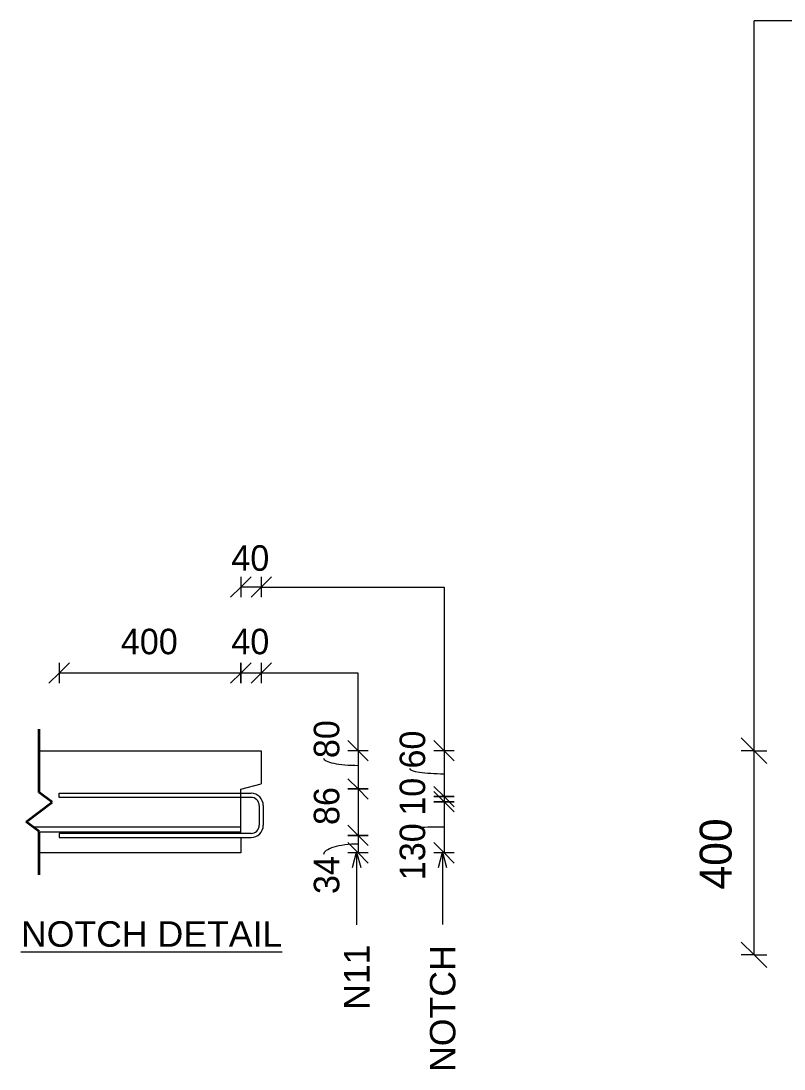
# Model space of a CAD drawing. Header units: millimetres. Extents: x -2992 to 12313, y -2035 to 19954.
# Drawn here: x -2992 to -1496, y 17512 to 19565 of the extents above; entities that cross this region are included whole.
import ezdxf

# ---------------------------------------------------------------- set-up
doc = ezdxf.new("R2010")
doc.units = ezdxf.units.MM
for name, color, linetype, lineweight in [('A-ANNO-DIMS', 211, 'Continuous', 9), ('A-ANNO-DIMS-25', 211, 'Continuous', 9), ('A-DETL', 90, 'Continuous', 18), ('A-DETL-MBND', 5, 'Continuous', 18), ('G-ANNO-TEXT', 231, 'Continuous', 9)]:
    doc.layers.add(name, color=color, linetype=linetype, lineweight=lineweight)
doc.styles.add('Arial', font='arial.ttf', dxfattribs={"height": 50})
doc.styles.add('Nirmala UI Semilight', font='NirmalaS.ttf', dxfattribs={"height": 50})
doc.styles.add('Nirmala UI Semilight_1', font='NirmalaS.ttf', dxfattribs={"height": 62.5})
doc.dimstyles.new('Arrow_Filled_-_2_5_NI_UI', dxfattribs={"dimscale": 304.8, "dimtxt": 65.460247, "dimasz": 0.164042, "dimexe": 0.082021, "dimexo": 0.0625, "dimgap": 0.082021, "dimtad": 1, "dimdec": 4, "dimzin": 0, "dimdsep": 46, "dimtxsty": 'Nirmala UI Semilight_1', "dimblk1": 'OBLIQUE', "dimblk2": 'OBLIQUE', "dimsah": 1, "dimcen": 0.09, "dimazin": 0, "dimtfac": 1, "dimtdec": 4, "dimtix": 1, "dimtmove": 0, "dimatfit": 3, "dimfxl": 0.082021, "dimfxlon": 1, "dimtvp": 1, "dimtolj": 1, "dimtzin": 0, "dimarcsym": 2})

# ---------------------------------------------------------------- blocks, each defined once
blk = doc.blocks.new('DIMBLOCK31-Elevation Top')
at = {"layer": 'A-ANNO-DIMS-25'}
for p, q in [((-1555.2, 18135.4), (-1580.2, 18160.4)), ((-1555.2, 18135.4), (-1580.2, 18135.4)), ((-1555.2, 17735.4), (-1555.2, 18135.4)), ((-1555.2, 18135.4), (-1530.2, 18110.4)), ((-1555.2, 18135.4), (-1530.2, 18135.4)), ((-1555.2, 17735.4), (-1580.2, 17760.4)), ((-1555.2, 17735.4), (-1580.2, 17735.4)), ((-1555.2, 17735.4), (-1530.2, 17710.4)), ((-1555.2, 17735.4), (-1530.2, 17735.4))]:
    blk.add_line(p, q, dxfattribs=at)
at = {"layer": 'A-ANNO-DIMS-25', "color": 0, "insert": (-1661.8, 17863.4), "char_height": 62.5, "width": 172.815, "attachment_point": 1, "rotation": 90, "line_spacing_factor": 1.142579, "style": 'Nirmala UI Semilight_1'}
blk.add_mtext('400', dxfattribs=at)
blk = doc.blocks.new('_Oblique')
at = {"color": 0, "linetype": 'ByBlock', "lineweight": -2}
blk.add_line((-0.5, -0.5), (0.5, 0.5), dxfattribs=at)

msp = doc.modelspace()

# ---------------------------------------------------------------- linework, layer by layer
at = {"layer": 'A-DETL', "color": 7}
for p, q in [((-2561.19617, 18456.10216), (-2541.19617, 18476.10216)), ((-2561.19617, 18476.10216), (-2561.19617, 18456.10216)), ((-2501.19617, 18476.10216), (-2521.19617, 18456.10216)), ((-2521.19617, 18476.10216), (-2521.19617, 18456.10216)), ((-2561.19617, 18456.10216), (-2581.19617, 18436.10216)), ((-2521.19617, 18456.10216), (-2561.19617, 18456.10216)), ((-2561.19617, 18456.10216), (-2561.19617, 18436.10216)), ((-2521.19617, 18456.10216), (-2541.19617, 18436.10216)), ((-2521.19617, 18456.10216), (-2521.19617, 18436.10216)), ((-2521.19617, 18456.10216), (-2162.94801, 18456.10216)), ((-2162.94801, 18456.10216), (-2162.94801, 18135.4305)), ((-2917.19617, 18307.54776), (-2917.19617, 18287.54776)), ((-2917.19617, 18287.54776), (-2897.19617, 18307.54776)), ((-2561.19617, 18287.54776), (-2561.19617, 18307.54776)), ((-2561.19617, 18307.54776), (-2561.19617, 18287.54776)), ((-2561.19617, 18287.54776), (-2541.19617, 18307.54776)), ((-2541.19617, 18307.54776), (-2561.19617, 18287.54776)), ((-2521.19617, 18307.54776), (-2521.19617, 18287.54776)), ((-2521.19617, 18287.54776), (-2501.19617, 18307.54776)), ((-2917.19617, 18287.54776), (-2937.19617, 18267.54776)), ((-2561.19617, 18287.54776), (-2917.19617, 18287.54776)), ((-2917.19617, 18287.54776), (-2917.19617, 18267.54776)), ((-2561.19617, 18287.54776), (-2581.19617, 18267.54776)), ((-2581.19617, 18267.54776), (-2561.19617, 18287.54776)), ((-2521.19617, 18287.54776), (-2561.19617, 18287.54776)), ((-2561.19617, 18287.54776), (-2561.19617, 18267.54776)), ((-2561.19617, 18267.54776), (-2561.19617, 18287.54776)), ((-2541.19617, 18267.54776), (-2521.19617, 18287.54776)), ((-2521.19617, 18287.54776), (-2521.19617, 18267.54776)), ((-2331.29081, 18287.54776), (-2521.19617, 18287.54776)), ((-2331.29081, 18135.4305), (-2331.29081, 18287.54776)), ((-2331.29081, 18135.4305), (-2351.29081, 18155.4305)), ((-2162.94801, 18135.4305), (-2182.94801, 18155.4305)), ((-2956.19617, 18135.4305), (-2521.19617, 18135.4305)), ((-2521.19617, 18135.4305), (-2521.19617, 18070.4305)), ((-2331.29081, 18135.4305), (-2351.29081, 18135.4305)), ((-2311.29081, 18115.4305), (-2331.29081, 18135.4305)), ((-2331.29081, 18135.4305), (-2331.29081, 18060.56257)), ((-2311.29081, 18135.4305), (-2331.29081, 18135.4305)), ((-2162.94801, 18135.4305), (-2182.94801, 18135.4305)), ((-2142.94801, 18115.4305), (-2162.94801, 18135.4305)), ((-2162.94801, 18135.4305), (-2162.94801, 18045.4305)), ((-2142.94801, 18135.4305), (-2162.94801, 18135.4305)), ((-2331.29081, 18060.56257), (-2351.29081, 18080.56257)), ((-2351.29081, 18080.56257), (-2331.29081, 18060.56257)), ((-2561.19617, 18060.4305), (-2521.19617, 18070.4305)), ((-2561.19617, 17973.4305), (-2561.19617, 18060.4305)), ((-2331.29081, 18060.56257), (-2351.29081, 18060.56257)), ((-2351.29081, 18060.56257), (-2331.29081, 18060.56257)), ((-2331.29081, 18060.56257), (-2311.29081, 18060.56257)), ((-2311.29081, 18060.56257), (-2331.29081, 18060.56257)), ((-2331.29081, 18060.56257), (-2311.29081, 18040.56257)), ((-2311.29081, 18040.56257), (-2331.29081, 18060.56257)), ((-2331.29081, 18060.56257), (-2331.29081, 17969.4305)), ((-2162.94801, 18045.4305), (-2182.94801, 18065.4305)), ((-2182.94801, 18065.4305), (-2162.94801, 18045.4305)), ((-2162.94801, 18035.4305), (-2182.94801, 18055.4305)), ((-2182.94801, 18055.4305), (-2162.94801, 18035.4305)), ((-2917.19617, 18044.06257), (-2917.19617, 18052.06257)), ((-2917.19617, 18052.06257), (-2541.19617, 18052.06257)), ((-2541.19617, 18044.06257), (-2917.19617, 18044.06257)), ((-2162.94801, 18045.4305), (-2182.94801, 18045.4305)), ((-2182.94801, 18045.4305), (-2162.94801, 18045.4305)), ((-2162.94801, 18035.4305), (-2182.94801, 18035.4305)), ((-2182.94801, 18035.4305), (-2162.94801, 18035.4305)), ((-2162.94801, 18045.4305), (-2142.94801, 18045.4305)), ((-2142.94801, 18045.4305), (-2162.94801, 18045.4305)), ((-2162.94801, 18045.4305), (-2142.94801, 18025.4305)), ((-2142.94801, 18025.4305), (-2162.94801, 18045.4305)), ((-2162.94801, 18045.4305), (-2162.94801, 18035.4305)), ((-2162.94801, 18035.4305), (-2142.94801, 18035.4305)), ((-2142.94801, 18035.4305), (-2162.94801, 18035.4305)), ((-2162.94801, 18035.4305), (-2142.94801, 18015.4305)), ((-2142.94801, 18015.4305), (-2162.94801, 18035.4305)), ((-2162.94801, 18035.4305), (-2162.94801, 17935.4305)), ((-2525.19617, 18028.06257), (-2525.19617, 17989.4305)), ((-2517.19617, 18028.06257), (-2517.19617, 17989.4305)), ((-2561.19617, 17985.55017), (-2967.15573, 17985.55017)), ((-2561.19617, 17975.55017), (-2956.19617, 17975.55017)), ((-2541.19617, 17973.4305), (-2917.19617, 17973.4305)), ((-2917.19617, 17973.4305), (-2917.19617, 17965.4305)), ((-2331.29081, 17969.4305), (-2351.29081, 17989.4305)), ((-2351.29081, 17989.4305), (-2331.29081, 17969.4305)), ((-2917.19617, 17965.4305), (-2541.19617, 17965.4305)), ((-2561.19617, 17965.4305), (-2561.19617, 17935.4305)), ((-2331.29081, 17969.4305), (-2351.29081, 17969.4305)), ((-2351.29081, 17969.4305), (-2331.29081, 17969.4305)), ((-2331.29081, 17935.4305), (-2351.29081, 17955.4305)), ((-2331.29081, 17969.4305), (-2311.29081, 17969.4305)), ((-2311.29081, 17969.4305), (-2331.29081, 17969.4305)), ((-2331.29081, 17969.4305), (-2311.29081, 17949.4305)), ((-2311.29081, 17949.4305), (-2331.29081, 17969.4305)), ((-2331.29081, 17969.4305), (-2331.29081, 17935.4305)), ((-2162.94801, 17935.4305), (-2182.94801, 17955.4305)), ((-2561.19617, 17935.4305), (-2956.19617, 17935.4305)), ((-2331.29081, 17935.4305), (-2351.29081, 17935.4305)), ((-2342.2577, 17906.51119), (-2334.21922, 17936.51119)), ((-2334.21922, 17936.51119), (-2334.21922, 17795.96958)), ((-2334.21922, 17936.51119), (-2326.18075, 17906.51119)), ((-2311.29081, 17935.4305), (-2331.29081, 17935.4305)), ((-2331.29081, 17935.4305), (-2311.29081, 17915.4305)), ((-2162.94801, 17935.4305), (-2182.94801, 17935.4305)), ((-2173.91489, 17906.51119), (-2165.87642, 17936.51119)), ((-2165.87642, 17936.51119), (-2165.87642, 17795.96958)), ((-2165.87642, 17936.51119), (-2157.83794, 17906.51119)), ((-2142.94801, 17935.4305), (-2162.94801, 17935.4305)), ((-2162.94801, 17935.4305), (-2142.94801, 17915.4305)), ((-2334.21922, 17795.96958), (-2334.21922, 17794.56958)), ((-2165.87642, 17795.96958), (-2165.87642, 17794.67791))]:
    msp.add_line(p, q, dxfattribs=at)
at = {"layer": 'A-DETL', "color": 250, "lineweight": 35}
for p, q in [((-2956.19617, 18053.5305), (-2956.19617, 18177.54776)), ((-2930.79617, 18034.4805), (-2956.19617, 18053.5305)), ((-2981.59617, 17996.3805), (-2930.79617, 18034.4805)), ((-2956.19617, 17977.3305), (-2981.59617, 17996.3805)), ((-2956.19617, 17892.3305), (-2956.19617, 17977.3305))]:
    msp.add_line(p, q, dxfattribs=at)
at = {"layer": 'A-DETL', "color": 7}
for centre, radius, start, end in [((-2541.19617, 18028.06257), 24, 0, 90), ((-2541.19617, 18028.06257), 16, 0, 90), ((-2541.19617, 17989.4305), 16, 270, 0), ((-2541.19617, 17989.4305), 24, 270, 0)]:
    msp.add_arc(centre, radius, start, end, dxfattribs=at)
for centre, ratio, start_param, end_param in [((-2331.29081, 18120.89979), 0.2093446084, 3.1415926536, 4.7123889804), ((-2162.94801, 18100.51088), 0.149101642, 3.1415926536, 4.7123889804), ((-2162.94801, 17984.53679), 0.0132191917, 1.5707963268, 3.1415926536), ((-2331.29081, 17931.76408), 0.305682633, 1.5707963268, 3.1415926536)]:
    msp.add_ellipse(centre, major_axis=(67.60745, 0), ratio=ratio, start_param=start_param, end_param=end_param, dxfattribs=at)
at = {"layer": 'A-DETL-MBND'}
for p in [(-1555.22759, 18135.4305), (-378.7367, 19565.41337)]:
    msp.add_line(p, (-1555.22759, 19565.41337), dxfattribs=at)

# ---------------------------------------------------------------- texts
at = {"layer": 'G-ANNO-TEXT', "color": 7, "char_height": 50, "attachment_point": 1}
for s, insert, width, style in [('40', (-2579.75821, 18537.9943), 91.392375, 'Nirmala UI Semilight'), ('400', (-2796.32511, 18374.43991), 136.286875, 'Nirmala UI Semilight'), ('40', (-2579.75821, 18374.43991), 91.392375, 'Nirmala UI Semilight'), ('\\LNOTCH DETAIL', (-2992.11885, 17801.32875), 622.1095, 'Arial')]:
    msp.add_mtext(s, dxfattribs=dict(at, insert=insert, width=width, style=style))
at = {"layer": 'G-ANNO-TEXT', "color": 7, "char_height": 50, "attachment_point": 1, "rotation": 90}
for s, insert, width, style in [('80', (-2418.18296, 18120.89979), 89.789, 'Nirmala UI Semilight'), ('60', (-2249.84015, 18100.51088), 89.789, 'Nirmala UI Semilight'), ('10', (-2249.84015, 18008.05743), 76.962, 'Nirmala UI Semilight'), ('86', (-2418.18296, 17989.83049), 89.789, 'Nirmala UI Semilight'), ('130', (-2249.84015, 17881.70469), 121.8565, 'Nirmala UI Semilight'), ('34', (-2418.18296, 17854.64001), 91.392375, 'Nirmala UI Semilight'), ('N11', (-2358.95158, 17627.56958), 153.924, 'Arial'), ('NOTCH', (-2190.60877, 17505.96958), 301.4345, 'Arial')]:
    msp.add_mtext(s, dxfattribs=dict(at, insert=insert, width=width, style=style))

# ---------------------------------------------------------------- dimensions: what is measured, and where the dimension line sits
at = {"layer": 'A-ANNO-DIMS'}
dim = msp.add_linear_dim(base=(-1555.22759, 18135.4305), p1=(-1530.22759, 17735.4305), p2=(-1530.22759, 18135.4305), angle=90, dimstyle='Arrow_Filled_-_2_5_NI_UI', override={"dimpost": '<>', "dimfxl": 400}, dxfattribs=at)
dim.commit()
dim.dimension.update_dxf_attribs({"geometry": 'DIMBLOCK31-Elevation Top', "text_midpoint": (-1612.52362, 17935.4305)})

doc.saveas('drawing.dxf')
